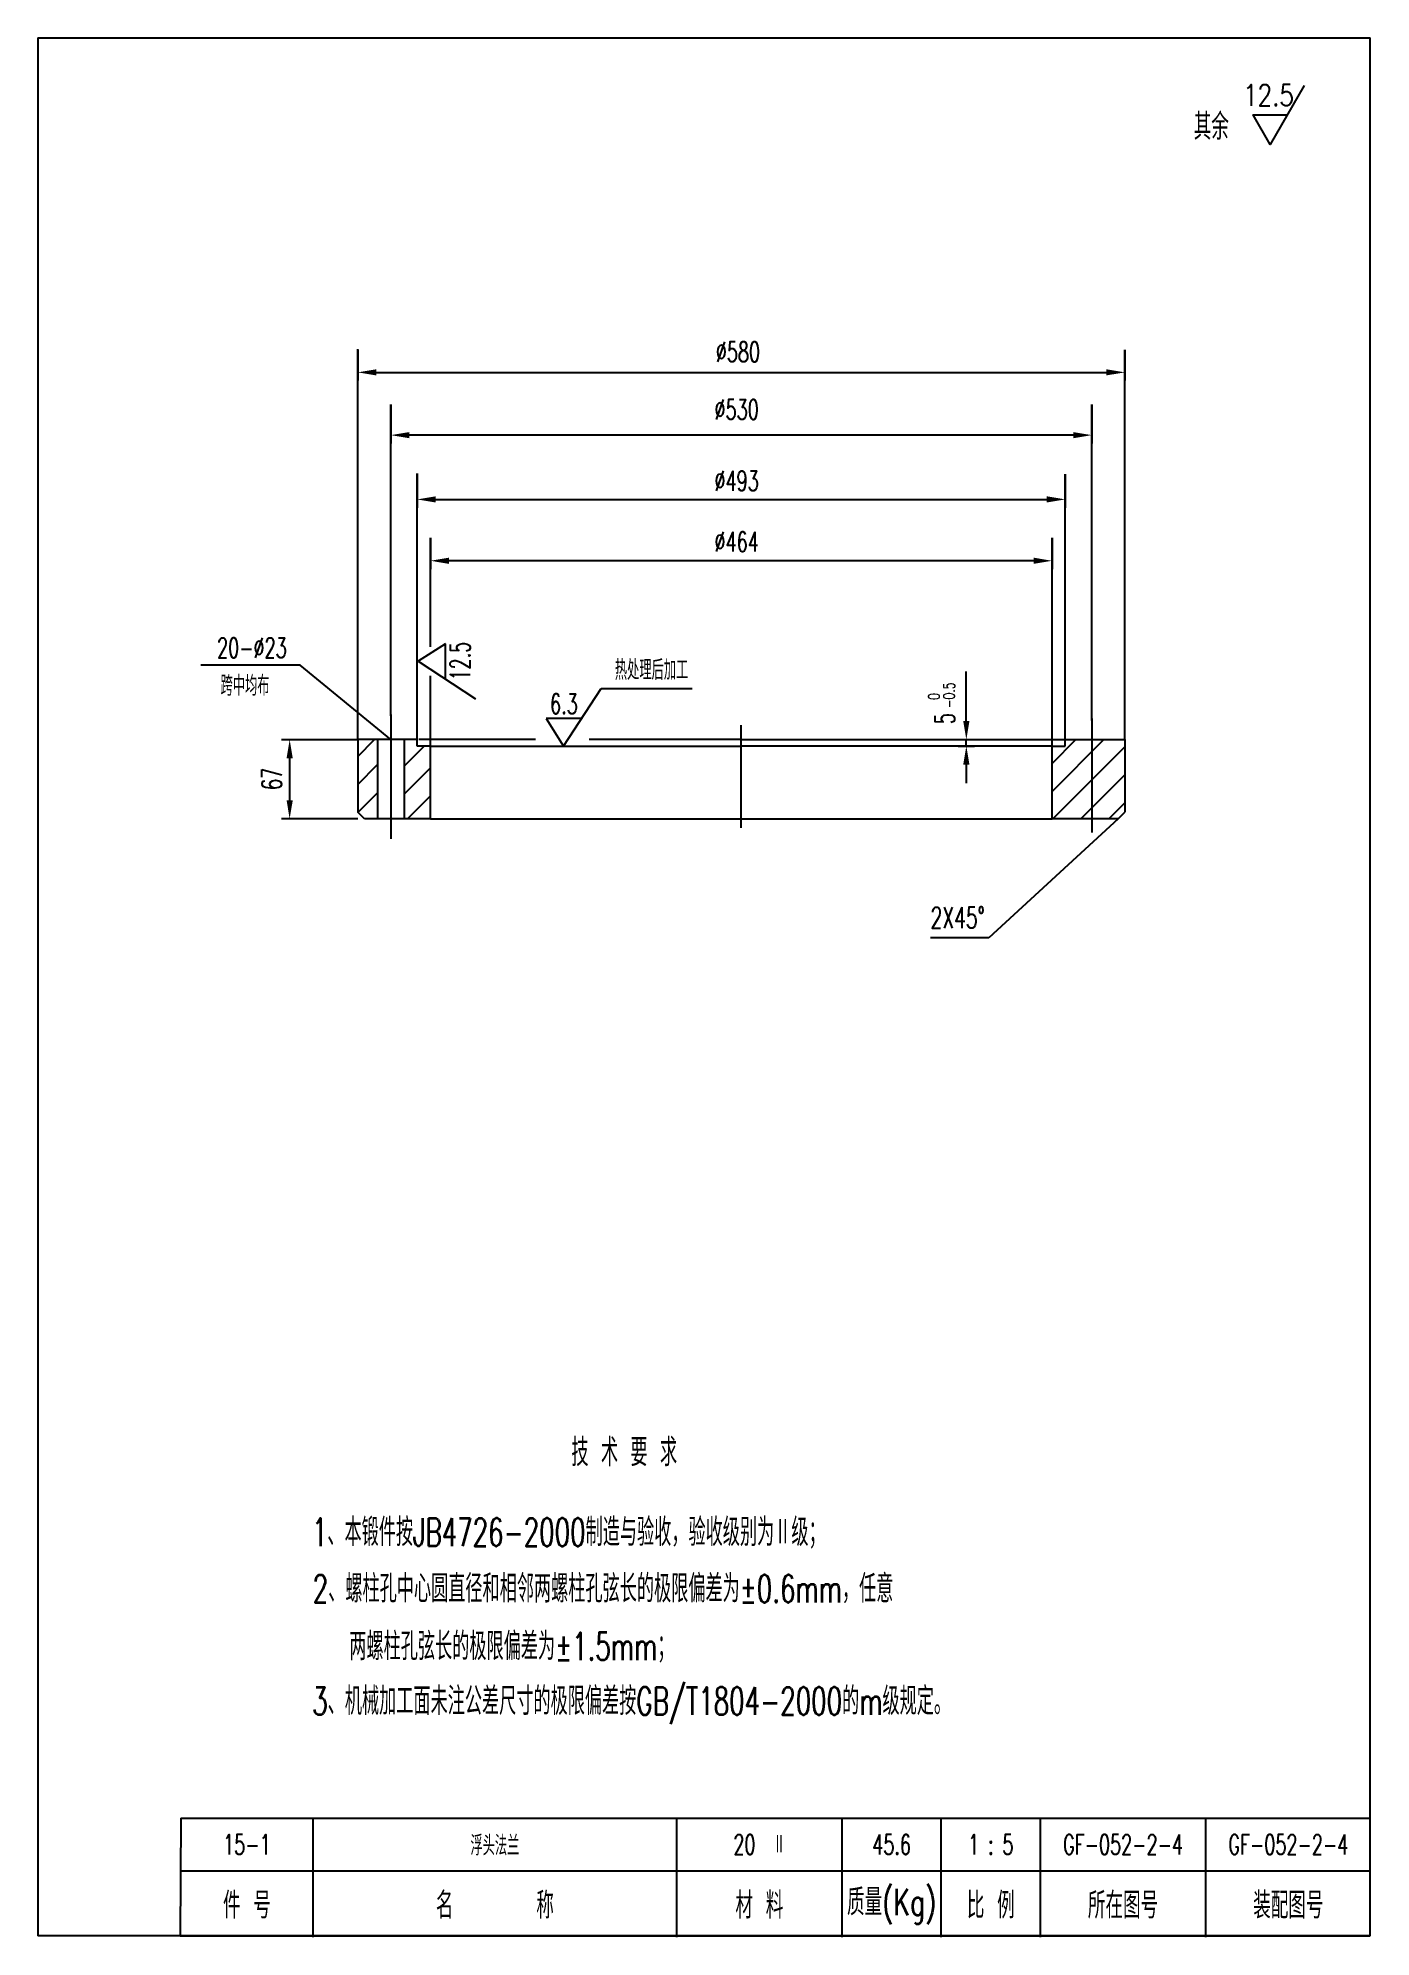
# Model space of a CAD drawing. Extents: x 33 to 235, y 11 to 298.
import ezdxf
from ezdxf.enums import TextEntityAlignment as Align

# ---------------------------------------------------------------- set-up
doc = ezdxf.new("R2010")
doc.units = 0
doc.header["$LTSCALE"] = 10
doc.header["$MEASUREMENT"] = 0
doc.linetypes.add('DASHDOT-M', pattern=[36, 30, -3, 0, -3])
doc.layers.get('0').update_dxf_attribs({"linetype": 'CONTINUOUS'})
doc.layers.add('CDR_DWG1', color=4, linetype='CONTINUOUS')
doc.layers.add('CDR_DWG3', color=1, linetype='DASHDOT-M')
doc.styles.add('HZ', font='romans', dxfattribs={"width": 0.7, "bigfont": 'hz'})

# ---------------------------------------------------------------- blocks, each defined once
blk = doc.blocks.new('*X10')
at = {"color": 0}
for p, q in [((147.66, 259.63), (136.76, 270.53)), ((147.66, 263.88), (141, 270.53)), ((147.66, 268.12), (145.25, 270.53)), ((143.52, 259.53), (135.66, 267.39)), ((139.27, 259.53), (135.66, 263.15))]:
    blk.add_line(p, q, dxfattribs=at)
blk = doc.blocks.new('*X9')
at = {"color": 0}
for p, q in [((139.69, 161.53), (136.66, 164.57)), ((143.94, 161.53), (139.94, 165.53)), ((147.66, 162.05), (144.18, 165.53)), ((138.21, 154.53), (135.66, 157.08)), ((142.45, 154.53), (139.45, 157.53)), ((146.69, 154.53), (143.69, 157.53))]:
    blk.add_line(p, q, dxfattribs=at)

msp = doc.modelspace()

# ---------------------------------------------------------------- linework, layer by layer
for p, q in [((33.16, 298.34), (234.66, 298.34)), ((33.16, 298.34), (33.16, 11.34)), ((234.66, 11.34), (234.66, 298.34)), ((81.52, 192.22), (81.52, 251.3)), ((81.52, 251.2), (81.52, 246.52)), ((197.52, 192.09), (197.52, 251.2)), ((197.52, 251.2), (197.52, 246.52)), ((84.32, 247.77), (194.72, 247.77)), ((86.52, 195.85), (86.52, 242.9)), ((86.52, 242.9), (86.52, 237.03)), ((192.52, 195.12), (192.52, 242.9)), ((192.52, 242.9), (192.52, 237.03)), ((189.72, 238.28), (89.32, 238.28)), ((90.52, 192.22), (90.52, 232.48)), ((90.52, 232.48), (90.52, 227.31)), ((188.52, 192.18), (188.52, 232.4)), ((188.52, 232.4), (188.52, 227.31)), ((93.32, 228.56), (185.72, 228.56)), ((92.52, 206.25), (92.52, 222.76)), ((92.52, 222.76), (92.52, 218.03)), ((186.52, 191.2), (186.52, 222.76)), ((186.52, 222.76), (186.52, 218.03)), ((183.72, 219.28), (95.32, 219.28)), ((94.8, 206.72), (90.64, 204.1)), ((90.64, 204.1), (99.34, 198.39)), ((94.8, 201.36), (94.8, 206.72)), ((72.81, 203.5), (57.81, 203.5)), ((86.52, 192.25), (72.81, 203.5)), ((92.52, 190.1), (92.52, 201.86)), ((173.56, 195.05), (173.56, 202.53)), ((112.63, 191.25), (118.33, 199.95)), ((118.33, 199.95), (132.08, 199.95)), ((115.37, 195.41), (110, 195.41)), ((110, 195.41), (112.63, 191.25)), ((81.52, 192.22), (69.97, 192.22)), ((172.33, 192.25), (174.81, 192.25)), ((172.33, 191.25), (174.81, 191.25)), ((173.56, 191.25), (173.56, 192.25)), ((71.22, 189.42), (71.22, 183.05)), ((173.56, 188.45), (173.56, 185.65)), ((81.52, 180.25), (69.97, 180.25)), ((196.52, 180.25), (176.97, 162.28)), ((176.97, 162.28), (168.14, 162.28)), ((54.76, 21.15), (234.76, 21.15)), ((54.66, 11.34), (234.66, 11.34))]:
    msp.add_line(p, q)
msp.add_lwpolyline([(224.67, 291.16), (219.52, 282.24), (216.94, 286.7), (222.09, 286.7)])
for points in [[(84.32, 248.24), (84.32, 247.31), (81.52, 247.77)], [(194.72, 248.24), (194.72, 247.31), (197.52, 247.77)], [(89.32, 238.74), (89.32, 237.81), (86.52, 238.28)], [(189.72, 238.74), (189.72, 237.81), (192.52, 238.28)], [(93.32, 229.03), (93.32, 228.09), (90.52, 228.56)], [(185.72, 229.03), (185.72, 228.09), (188.52, 228.56)], [(95.32, 219.75), (95.32, 218.81), (92.52, 219.28)], [(183.72, 219.75), (183.72, 218.81), (186.52, 219.28)], [(174.03, 195.05), (173.09, 195.05), (173.56, 192.25)], [(71.69, 189.42), (70.76, 189.42), (71.22, 192.22)], [(174.03, 188.45), (173.09, 188.45), (173.56, 191.25)], [(71.69, 183.05), (70.76, 183.05), (71.22, 180.25)]]:
    msp.add_solid(points)
at = {"layer": 'CDR_DWG1'}
for p, q in [((81.52, 192.25), (81.52, 181.25)), ((84.52, 192.25), (81.52, 192.25)), ((84.52, 192.25), (84.52, 180.25)), ((88.52, 192.25), (84.52, 192.25)), ((88.52, 192.25), (88.52, 180.25)), ((90.52, 192.25), (88.52, 192.25)), ((90.52, 191.25), (90.52, 192.25)), ((92.52, 191.25), (90.52, 191.25)), ((108.41, 192.25), (90.77, 192.25)), ((92.52, 191.25), (139.52, 191.25)), ((92.52, 180.25), (92.52, 191.25)), ((139.52, 192.25), (116.52, 192.25)), ((139.52, 192.25), (188.52, 192.25)), ((186.52, 191.25), (139.52, 191.25)), ((186.52, 180.25), (186.52, 191.25)), ((186.52, 191.25), (188.52, 191.25)), ((188.52, 192.25), (197.52, 192.25)), ((188.52, 191.25), (188.52, 192.25)), ((197.52, 192.25), (197.52, 181.25)), ((82.52, 180.25), (81.52, 181.25)), ((196.52, 180.25), (197.52, 181.25)), ((84.52, 180.25), (82.52, 180.25)), ((88.52, 180.25), (84.52, 180.25)), ((92.52, 180.25), (88.52, 180.25)), ((92.52, 180.25), (186.52, 180.25)), ((196.52, 180.25), (186.52, 180.25)), ((54.76, 29.15), (54.66, 11.34)), ((54.76, 29.15), (234.76, 29.15)), ((74.76, 11.15), (74.76, 29.15)), ((129.76, 11.15), (129.76, 29.15)), ((154.76, 11.15), (154.76, 29.15)), ((169.76, 11.15), (169.76, 29.15)), ((184.76, 11.15), (184.76, 29.15)), ((209.76, 11.15), (209.76, 29.15)), ((234.66, 11.34), (33.16, 11.34))]:
    msp.add_line(p, q, dxfattribs=at)
at = {"layer": 'CDR_DWG3', "linetype": 'DASHDOT-M'}
for p, q in [((86.52, 196.05), (86.52, 177.25)), ((192.52, 195.45), (192.52, 178.21)), ((139.52, 178.89), (139.52, 194.4))]:
    msp.add_line(p, q, dxfattribs=at)

# ---------------------------------------------------------------- block references
at = {"rotation": 270}
for name in ['*X9', '*X10']:
    msp.add_blockref(name, (-73.01, 327.9), dxfattribs=at)

# ---------------------------------------------------------------- texts
at = {"style": 'HZ'}
for s, height, width, p in [('12.5', 3.2, 0.8, (215.42, 288.09)), ('其余', 4, 0.7, (207.95, 282.95)), ('跨中均布', 3, 0.65, (60.77, 198.89)), ('2X45%%d', 3.2, 0.65, (168.14, 163.72)), ('           技 术 要 求', 4.2, 0.65, (91.45, 82.36)), ('1、本锻件按JB4726-2000制造与验收，验收级别为Ⅱ级；', 4.2, 0.65, (74.58, 70.28)), ('2、螺柱孔中心圆直径和相邻两螺柱孔弦长的极限偏差为%%P0.6mm，任意', 4.2, 0.65, (74.71, 61.74)), ('  两螺柱孔弦长的极限偏差为%%P1.5mm；', 4.2, 0.65, (76.5, 53.02)), ('3、机械加工面未注公差尺寸的极限偏差按GB/T1804-2000的m级规定。', 4.2, 0.65, (74.63, 44.74))]:
    msp.add_text(s, height=height, dxfattribs=dict(at, width=width)).set_placement(p)
at = {"style": 'HZ', "width": 0.65}
for s, p in [('%%C580 ', (139.69, 249.38)), ('%%C530 ', (139.49, 240.66)), ('%%C493 ', (139.49, 229.88)), ('%%C464 ', (139.49, 220.66)), ('20-%%C23', (65.51, 204.62)), ('热处理后加工', (125.96, 201.27)), ('6.3', (112.7, 196.14))]:
    msp.add_text(s, height=3, dxfattribs=at).set_placement(p, align=Align.CENTER)
for s, p in [('12.5', (98.51, 204.1)), ('5', (171.79, 195.41)), ('67', (70.02, 186.3))]:
    msp.add_text(s, height=3, rotation=90, dxfattribs=at).set_placement(p, align=Align.CENTER)
at = {"style": 'HZ', "width": 0.7}
for s, p in [('0', (169.51, 198.23)), ('-0.5', (171.8, 196.99))]:
    msp.add_text(s, height=1.7, rotation=90, dxfattribs=at).set_placement(p)
at = {"style": 'HZ'}
for s, height, width, p in [('15-1', 3, 0.65, (64.76, 25.15)), ('浮头法兰', 3, 0.65, (102.26, 25.15)), ('20  Ⅱ', 3, 0.65, (142.26, 25.15)), ('45.6', 3, 0.65, (162.26, 25.15)), ('1 : 5', 3, 0.65, (177.26, 25.15)), ('GF-052-2-4', 3, 0.65, (197.26, 25.15)), ('GF-052-2-4', 3, 0.65, (222.26, 25.15)), ('件 号', 4, 0.7, (64.76, 16.15)), ('名      称', 4, 0.7, (102.26, 16.15)), ('材 料', 4, 0.7, (142.26, 16.15)), ('质量(Kg)', 4, 0.7, (162.26, 16.15)), ('比 例', 4, 0.7, (177.26, 16.15)), ('所在图号', 4, 0.7, (197.26, 16.15)), ('装配图号', 4, 0.7, (222.26, 16.15))]:
    msp.add_text(s, height=height, dxfattribs=dict(at, width=width)).set_placement(p, align=Align.MIDDLE)

doc.saveas('drawing.dxf')
